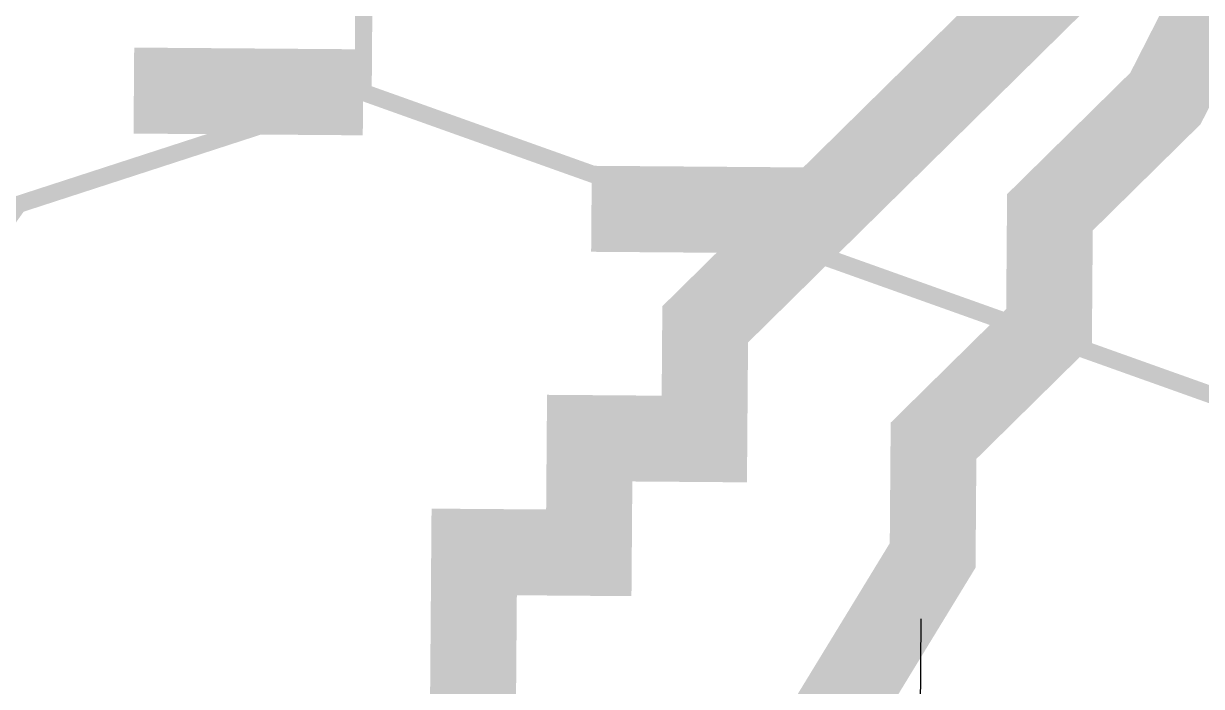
# Model space of a CAD drawing. Header units: metres. Extents: x 326467 to 340077, y 1811030 to 1824953.
# Drawn here: x 327669.52 to 327711.06, y 1814302.81 to 1814326.18 of the extents above; entities that cross this region are included whole.
import ezdxf

# ---------------------------------------------------------------- set-up
doc = ezdxf.new("R2010")
doc.units = ezdxf.units.M
doc.header["$MEASUREMENT"] = 0
for name, color, linetype in [('HAZARDS LINE', 1, 'Continuous'), ('HIGH TIDE LINE', 6, 'Continuous'), ('INTERTIDAL ZONE', 5, 'Continuous'), ('NDZ-200M FROM CRZ', 30, 'Continuous'), ('SURVEY PLOT BOUNDARY', 35, 'Continuous'), ('VILLAGE BOUNDARY', 212, 'Continuous')]:
    doc.layers.add(name, color=color, linetype=linetype)

# ---------------------------------------------------------------- blocks, each defined once
blk = doc.blocks.new('16')
at = {"layer": 'INTERTIDAL ZONE'}
h = blk.add_hatch(dxfattribs=at)
h.set_pattern_fill('CROSS', color=256, scale=6.064284, angle=-0.4421)
h.set_pattern_definition([(359.55787, (320150.772, 1810233.3), (38.8042, 38.2099), [19.2541, -57.7623]), (89.55787, (320160.324, 1810223.598), (-38.2099, 38.8042), [19.2541, -57.7623])])
h.paths.add_polyline_path([(327722.597, 1814328.361), (327722.687, 1814340.038), (327722.044, 1814339.616), (327713.897, 1814331.593), (327709.792, 1814323.538), (327705.718, 1814319.526), (327705.687, 1814315.483), (327701.613, 1814311.471), (327701.582, 1814307.428), (327689.299, 1814287.306), (327685.194, 1814279.251), (327685.163, 1814275.208), (327681.027, 1814263.11), (327676.922, 1814255.055), (327689.143, 1814267.091), (327697.321, 1814279.157), (327709.574, 1814295.236), (327717.721, 1814303.26), (327725.821, 1814305.219)])
at = {"layer": 'HAZARDS LINE', "lineweight": 18, "const_width": 3.032}
blk.add_lwpolyline([(327664.764, 1814251.105), (327668.806, 1814251.074), (327668.837, 1814255.117), (327672.911, 1814259.129), (327672.973, 1814267.215), (327677.047, 1814271.227), (327677.14, 1814283.356), (327681.183, 1814283.325), (327681.308, 1814299.498), (327685.35, 1814299.466), (327685.413, 1814307.552), (327689.455, 1814307.521), (327689.486, 1814311.564), (327693.529, 1814311.533), (327693.56, 1814315.576), (327697.633, 1814319.588), (327734.296, 1814355.695), (327738.339, 1814355.664), (327742.412, 1814359.676), (327742.443, 1814363.719), (327746.486, 1814363.688), (327746.517, 1814367.731)], dxfattribs=at)
at = {"layer": 'HIGH TIDE LINE', "color": 220, "linetype": 'Continuous', "lineweight": 15, "true_color": 0xff00c5, "const_width": 3.032}
blk.add_lwpolyline([(327770.772, 1814367.543), (327770.74, 1814363.5), (327754.539, 1814359.582), (327738.276, 1814347.578), (327734.234, 1814347.609), (327722.044, 1814339.616), (327713.897, 1814331.593), (327709.792, 1814323.538), (327705.718, 1814319.526), (327705.687, 1814315.483), (327701.613, 1814311.471), (327701.582, 1814307.428), (327689.299, 1814287.306), (327685.194, 1814279.251), (327685.163, 1814275.208), (327681.027, 1814263.11), (327676.922, 1814255.055), (327668.806, 1814251.074), (327660.659, 1814243.05), (327648.469, 1814235.058), (327644.395, 1814231.046), (327644.364, 1814227.003), (327640.291, 1814222.991), (327636.186, 1814214.936)], dxfattribs=at)
at = {"layer": 'INTERTIDAL ZONE', "const_width": 3.032, "flags": 128}
blk.add_lwpolyline([(327722.597, 1814328.361), (327722.687, 1814340.038), (327722.044, 1814339.616), (327713.897, 1814331.593), (327709.792, 1814323.538), (327705.718, 1814319.526), (327705.687, 1814315.483), (327701.613, 1814311.471), (327701.582, 1814307.428), (327689.299, 1814287.306), (327685.194, 1814279.251), (327685.163, 1814275.208), (327681.027, 1814263.11), (327676.922, 1814255.055), (327689.143, 1814267.091), (327697.321, 1814279.157), (327709.574, 1814295.236), (327717.721, 1814303.26), (327725.821, 1814305.219)], close=True, dxfattribs=at)
at = {"layer": 'NDZ-200M FROM CRZ', "const_width": 3.032, "flags": 128}
blk.add_lwpolyline([(327636.186, 1814214.936), (327640.291, 1814222.991), (327644.364, 1814227.003), (327644.395, 1814231.046), (327648.469, 1814235.058), (327660.659, 1814243.05), (327668.806, 1814251.074), (327676.922, 1814255.055), (327681.027, 1814263.11), (327685.163, 1814275.208), (327685.194, 1814279.251), (327689.299, 1814287.306), (327701.582, 1814307.428), (327701.613, 1814311.471), (327705.687, 1814315.483), (327705.718, 1814319.526), (327709.792, 1814323.538), (327713.897, 1814331.593), (327722.044, 1814339.616), (327734.234, 1814347.609), (327738.276, 1814347.578), (327754.539, 1814359.582), (327770.74, 1814363.5), (327770.772, 1814367.543)], dxfattribs=at)
at = {"layer": 'SURVEY PLOT BOUNDARY', "lineweight": 18, "const_width": 0.606}
blk.add_lwpolyline([(327522.062, 1814094.517), (327620.297, 1814251.449), (327669.336, 1814319.806), (327681.495, 1814323.756), (327774.221, 1814290.694), (327802.425, 1814278.346), (327798.382, 1814278.378), (327846.798, 1814265.874), (327834.608, 1814257.881), (327834.327, 1814221.494), (327838.37, 1814221.463), (327834.296, 1814217.451), (327938.526, 1814103.434), (327986.629, 1814050.499), (328031.034, 1814042.07), (328103.673, 1814025.336), (328127.865, 1814017.063), (328135.919, 1814012.957), (328151.995, 1814000.703), (328160.048, 1813996.598), (328168.04, 1813984.406), (328171.832, 1813952.031), (328192.013, 1813947.832)], dxfattribs=at)
for points in [[(327863.03, 1814273.835), (327846.798, 1814265.874), (327798.382, 1814278.378), (327802.425, 1814278.346), (327774.221, 1814290.694), (327681.495, 1814323.756), (327681.588, 1814335.885), (327754.664, 1814375.754), (327811.321, 1814383.404), (327962.388, 1814576.317), (327970.879, 1814628.815), (328063.761, 1814615.968), (328043.05, 1814551.435), (328042.987, 1814543.349), (328042.925, 1814535.263), (328014.441, 1814511.222), (328002.282, 1814507.273), (327965.557, 1814463.08), (327916.58, 1814402.808), (327875.313, 1814293.957), (327875.251, 1814285.871), (327871.146, 1814277.816)], [(327620.297, 1814251.449), (327522.062, 1814094.517), (327352.654, 1814144.344), (327516.161, 1814377.595), (327614.24, 1814514.311), (327711.851, 1814590.38), (327711.133, 1814497.39), (327754.664, 1814375.754), (327681.588, 1814335.885), (327681.495, 1814323.756), (327669.336, 1814319.806)]]:
    blk.add_lwpolyline(points, close=True, dxfattribs=at)
at = {"layer": 'VILLAGE BOUNDARY', "lineweight": 50, "const_width": 3.032}
for points in [[(327681.495, 1814323.756), (327673.41, 1814323.818)], [(327689.549, 1814319.65), (327697.633, 1814319.588)]]:
    blk.add_lwpolyline(points, dxfattribs=at)

msp = doc.modelspace()

# ---------------------------------------------------------------- block references
msp.add_blockref('16', (0, 0))

doc.saveas('drawing.dxf')
